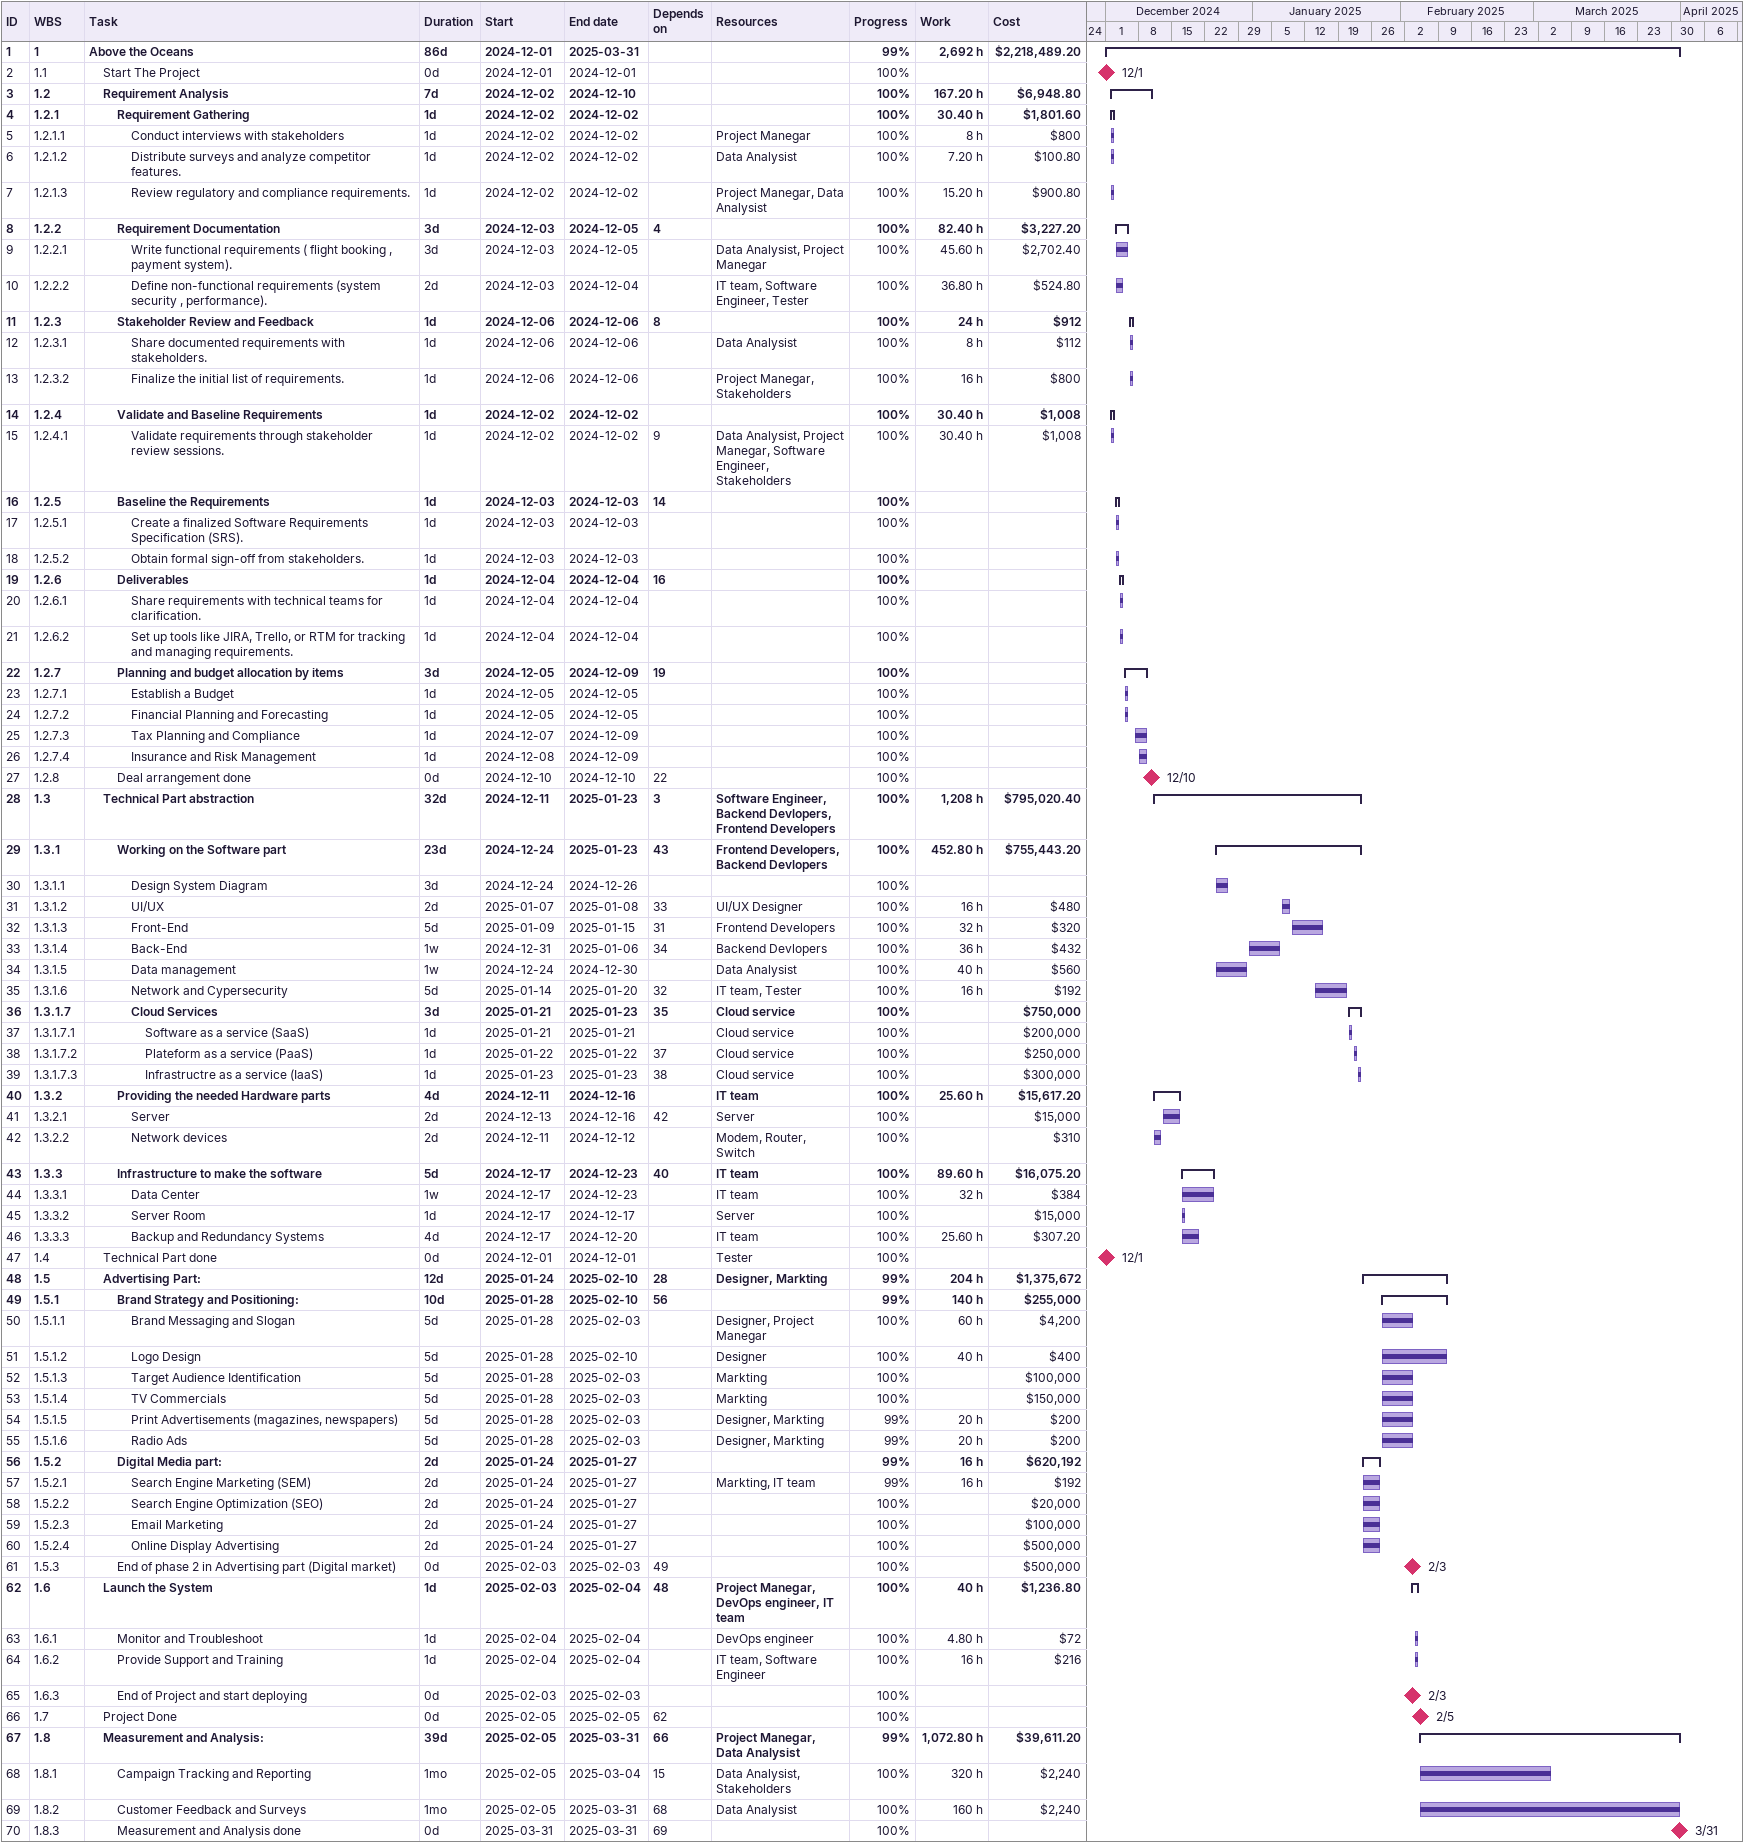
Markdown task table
| ID | WBS | Task | Duration | Start | Finish | Predecessors | Resources | % complete | Work (h) | Cost ($) |
|---|---|---|---|---|---|---|---|---|---|---|
| 1 | 1 | **Above the Oceans** | 86d | 2024-12-01 | 2025-03-31 |  |  | 99 | 2692 | 2218489.20 |
| 2 | 1.1 | Start The Project | 0d | 2024-12-01 | 2024-12-01 |  |  | 100 |  |  |
| 3 | 1.2 | **Requirement Analysis** | 7d | 2024-12-02 | 2024-12-10 |  |  | 100 | 167.20 | 6948.80 |
| 4 | 1.2.1 | **Requirement Gathering** | 1d | 2024-12-02 | 2024-12-02 |  |  | 100 | 30.40 | 1801.60 |
| 5 | 1.2.1.1 | Conduct interviews with stakeholders | 1d | 2024-12-02 | 2024-12-02 |  | Project Manegar | 100 | 8 | 800 |
| 6 | 1.2.1.2 | Distribute surveys and analyze competitor features. | 1d | 2024-12-02 | 2024-12-02 |  | Data Analysist | 100 | 7.20 | 100.80 |
| 7 | 1.2.1.3 | Review regulatory and compliance requirements. | 1d | 2024-12-02 | 2024-12-02 |  | Project Manegar, Data Analysist | 100 | 15.20 | 900.80 |
| 8 | 1.2.2 | **Requirement Documentation** | 3d | 2024-12-03 | 2024-12-05 | 4 |  | 100 | 82.40 | 3227.20 |
| 9 | 1.2.2.1 | Write functional requirements ( flight booking , payment system). | 3d | 2024-12-03 | 2024-12-05 |  | Data Analysist, Project Manegar | 100 | 45.60 | 2702.40 |
| 10 | 1.2.2.2 | Define non-functional requirements (system security , performance). | 2d | 2024-12-03 | 2024-12-04 |  | IT team, Software Engineer, Tester | 100 | 36.80 | 524.80 |
| 11 | 1.2.3 | **Stakeholder Review and Feedback** | 1d | 2024-12-06 | 2024-12-06 | 8 |  | 100 | 24 | 912 |
| 12 | 1.2.3.1 | Share documented requirements with stakeholders. | 1d | 2024-12-06 | 2024-12-06 |  | Data Analysist | 100 | 8 | 112 |
| 13 | 1.2.3.2 | Finalize the initial list of requirements. | 1d | 2024-12-06 | 2024-12-06 |  | Project Manegar, Stakeholders | 100 | 16 | 800 |
| 14 | 1.2.4 | **Validate and Baseline Requirements** | 1d | 2024-12-02 | 2024-12-02 |  |  | 100 | 30.40 | 1008 |
| 15 | 1.2.4.1 | Validate requirements through stakeholder review sessions. | 1d | 2024-12-02 | 2024-12-02 | 9 | Data Analysist, Project Manegar, Software Engineer, Stakeholders | 100 | 30.40 | 1008 |
| 16 | 1.2.5 | **Baseline the Requirements** | 1d | 2024-12-03 | 2024-12-03 | 14 |  | 100 |  |  |
| 17 | 1.2.5.1 | Create a finalized Software Requirements Specification (SRS). | 1d | 2024-12-03 | 2024-12-03 |  |  | 100 |  |  |
| 18 | 1.2.5.2 | Obtain formal sign-off from stakeholders. | 1d | 2024-12-03 | 2024-12-03 |  |  | 100 |  |  |
| 19 | 1.2.6 | **Deliverables** | 1d | 2024-12-04 | 2024-12-04 | 16 |  | 100 |  |  |
| 20 | 1.2.6.1 | Share requirements with technical teams for clarification. | 1d | 2024-12-04 | 2024-12-04 |  |  | 100 |  |  |
| 21 | 1.2.6.2 | Set up tools like JIRA, Trello, or RTM for tracking and managing requirements. | 1d | 2024-12-04 | 2024-12-04 |  |  | 100 |  |  |
| 22 | 1.2.7 | **Planning and budget allocation by items** | 3d | 2024-12-05 | 2024-12-09 | 19 |  | 100 |  |  |
| 23 | 1.2.7.1 | Establish a Budget | 1d | 2024-12-05 | 2024-12-05 |  |  | 100 |  |  |
| 24 | 1.2.7.2 | Financial Planning and Forecasting | 1d | 2024-12-05 | 2024-12-05 |  |  | 100 |  |  |
| 25 | 1.2.7.3 | Tax Planning and Compliance | 1d | 2024-12-07 | 2024-12-09 |  |  | 100 |  |  |
| 26 | 1.2.7.4 | Insurance and Risk Management | 1d | 2024-12-08 | 2024-12-09 |  |  | 100 |  |  |
| 27 | 1.2.8 | Deal arrangement done | 0d | 2024-12-10 | 2024-12-10 | 22 |  | 100 |  |  |
| 28 | 1.3 | **Technical Part abstraction** | 32d | 2024-12-11 | 2025-01-23 | 3 | Software Engineer, Backend Devlopers, Frontend Developers | 100 | 1208 | 795020.40 |
| 29 | 1.3.1 | **Working on the Software part** | 23d | 2024-12-24 | 2025-01-23 | 43 | Frontend Developers, Backend Devlopers | 100 | 452.80 | 755443.20 |
| 30 | 1.3.1.1 | Design System Diagram | 3d | 2024-12-24 | 2024-12-26 |  |  | 100 |  |  |
| 31 | 1.3.1.2 | UI/UX | 2d | 2025-01-07 | 2025-01-08 | 33 | UI/UX Designer | 100 | 16 | 480 |
| 32 | 1.3.1.3 | Front-End | 5d | 2025-01-09 | 2025-01-15 | 31 | Frontend Developers | 100 | 32 | 320 |
| 33 | 1.3.1.4 | Back-End | 1w | 2024-12-31 | 2025-01-06 | 34 | Backend Devlopers | 100 | 36 | 432 |
| 34 | 1.3.1.5 | Data management | 1w | 2024-12-24 | 2024-12-30 |  | Data Analysist | 100 | 40 | 560 |
| 35 | 1.3.1.6 | Network and Cypersecurity | 5d | 2025-01-14 | 2025-01-20 | 32 | IT team, Tester | 100 | 16 | 192 |
| 36 | 1.3.1.7 | **Cloud Services** | 3d | 2025-01-21 | 2025-01-23 | 35 | Cloud service | 100 |  | 750000 |
| 37 | 1.3.1.7.1 | Software as a service (SaaS) | 1d | 2025-01-21 | 2025-01-21 |  | Cloud service | 100 |  | 200000 |
| 38 | 1.3.1.7.2 | Plateform as a service (PaaS) | 1d | 2025-01-22 | 2025-01-22 | 37 | Cloud service | 100 |  | 250000 |
| 39 | 1.3.1.7.3 | Infrastructre as a service (IaaS) | 1d | 2025-01-23 | 2025-01-23 | 38 | Cloud service | 100 |  | 300000 |
| 40 | 1.3.2 | **Providing the needed Hardware parts** | 4d | 2024-12-11 | 2024-12-16 |  | IT team | 100 | 25.60 | 15617.20 |
| 41 | 1.3.2.1 | Server | 2d | 2024-12-13 | 2024-12-16 | 42 | Server | 100 |  | 15000 |
| 42 | 1.3.2.2 | Network devices | 2d | 2024-12-11 | 2024-12-12 |  | Modem, Router, Switch | 100 |  | 310 |
| 43 | 1.3.3 | **Infrastructure to make the software** | 5d | 2024-12-17 | 2024-12-23 | 40 | IT team | 100 | 89.60 | 16075.20 |
| 44 | 1.3.3.1 | Data Center | 1w | 2024-12-17 | 2024-12-23 |  | IT team | 100 | 32 | 384 |
| 45 | 1.3.3.2 | Server Room | 1d | 2024-12-17 | 2024-12-17 |  | Server | 100 |  | 15000 |
| 46 | 1.3.3.3 | Backup and Redundancy Systems | 4d | 2024-12-17 | 2024-12-20 |  | IT team | 100 | 25.60 | 307.20 |
| 47 | 1.4 | Technical Part done | 0d | 2024-12-01 | 2024-12-01 |  | Tester | 100 |  |  |
| 48 | 1.5 | **Advertising Part:** | 12d | 2025-01-24 | 2025-02-10 | 28 | Designer, Markting | 99 | 204 | 1375672 |
| 49 | 1.5.1 | **Brand Strategy and Positioning:** | 10d | 2025-01-28 | 2025-02-10 | 56 |  | 99 | 140 | 255000 |
| 50 | 1.5.1.1 | Brand Messaging and Slogan | 5d | 2025-01-28 | 2025-02-03 |  | Designer, Project Manegar | 100 | 60 | 4200 |
| 51 | 1.5.1.2 | Logo Design | 5d | 2025-01-28 | 2025-02-10 |  | Designer | 100 | 40 | 400 |
| 52 | 1.5.1.3 | Target Audience Identification | 5d | 2025-01-28 | 2025-02-03 |  | Markting | 100 |  | 100000 |
| 53 | 1.5.1.4 | TV Commercials | 5d | 2025-01-28 | 2025-02-03 |  | Markting | 100 |  | 150000 |
| 54 | 1.5.1.5 | Print Advertisements (magazines, newspapers) | 5d | 2025-01-28 | 2025-02-03 |  | Designer, Markting | 99 | 20 | 200 |
| 55 | 1.5.1.6 | Radio Ads | 5d | 2025-01-28 | 2025-02-03 |  | Designer, Markting | 99 | 20 | 200 |
| 56 | 1.5.2 | **Digital Media part:** | 2d | 2025-01-24 | 2025-01-27 |  |  | 99 | 16 | 620192 |
| 57 | 1.5.2.1 | Search Engine Marketing (SEM) | 2d | 2025-01-24 | 2025-01-27 |  | Markting, IT team | 99 | 16 | 192 |
| 58 | 1.5.2.2 | Search Engine Optimization (SEO) | 2d | 2025-01-24 | 2025-01-27 |  |  | 100 |  | 20000 |
| 59 | 1.5.2.3 | Email Marketing | 2d | 2025-01-24 | 2025-01-27 |  |  | 100 |  | 100000 |
| 60 | 1.5.2.4 | Online Display Advertising | 2d | 2025-01-24 | 2025-01-27 |  |  | 100 |  | 500000 |
| 61 | 1.5.3 | End of phase 2 in Advertising part (Digital market) | 0d | 2025-02-03 | 2025-02-03 | 49 |  | 100 |  | 500000 |
| 62 | 1.6 | **Launch the System** | 1d | 2025-02-03 | 2025-02-04 | 48 | Project Manegar, DevOps engineer, IT team | 100 | 40 | 1236.80 |
| 63 | 1.6.1 | Monitor and Troubleshoot | 1d | 2025-02-04 | 2025-02-04 |  | DevOps engineer | 100 | 4.80 | 72 |
| 64 | 1.6.2 | Provide Support and Training | 1d | 2025-02-04 | 2025-02-04 |  | IT team, Software Engineer | 100 | 16 | 216 |
| 65 | 1.6.3 | End of Project and start deploying | 0d | 2025-02-03 | 2025-02-03 |  |  | 100 |  |  |
| 66 | 1.7 | Project Done | 0d | 2025-02-05 | 2025-02-05 | 62 |  | 100 |  |  |
| 67 | 1.8 | **Measurement and Analysis:** | 39d | 2025-02-05 | 2025-03-31 | 66 | Project Manegar, Data Analysist | 99 | 1072.80 | 39611.20 |
| 68 | 1.8.1 | Campaign Tracking and Reporting | 1mo | 2025-02-05 | 2025-03-04 | 15 | Data Analysist, Stakeholders | 100 | 320 | 2240 |
| 69 | 1.8.2 | Customer Feedback and Surveys | 1mo | 2025-02-05 | 2025-03-31 | 68 | Data Analysist | 100 | 160 | 2240 |
| 70 | 1.8.3 | Measurement and Analysis done | 0d | 2025-03-31 | 2025-03-31 | 69 |  | 100 |  |  |
